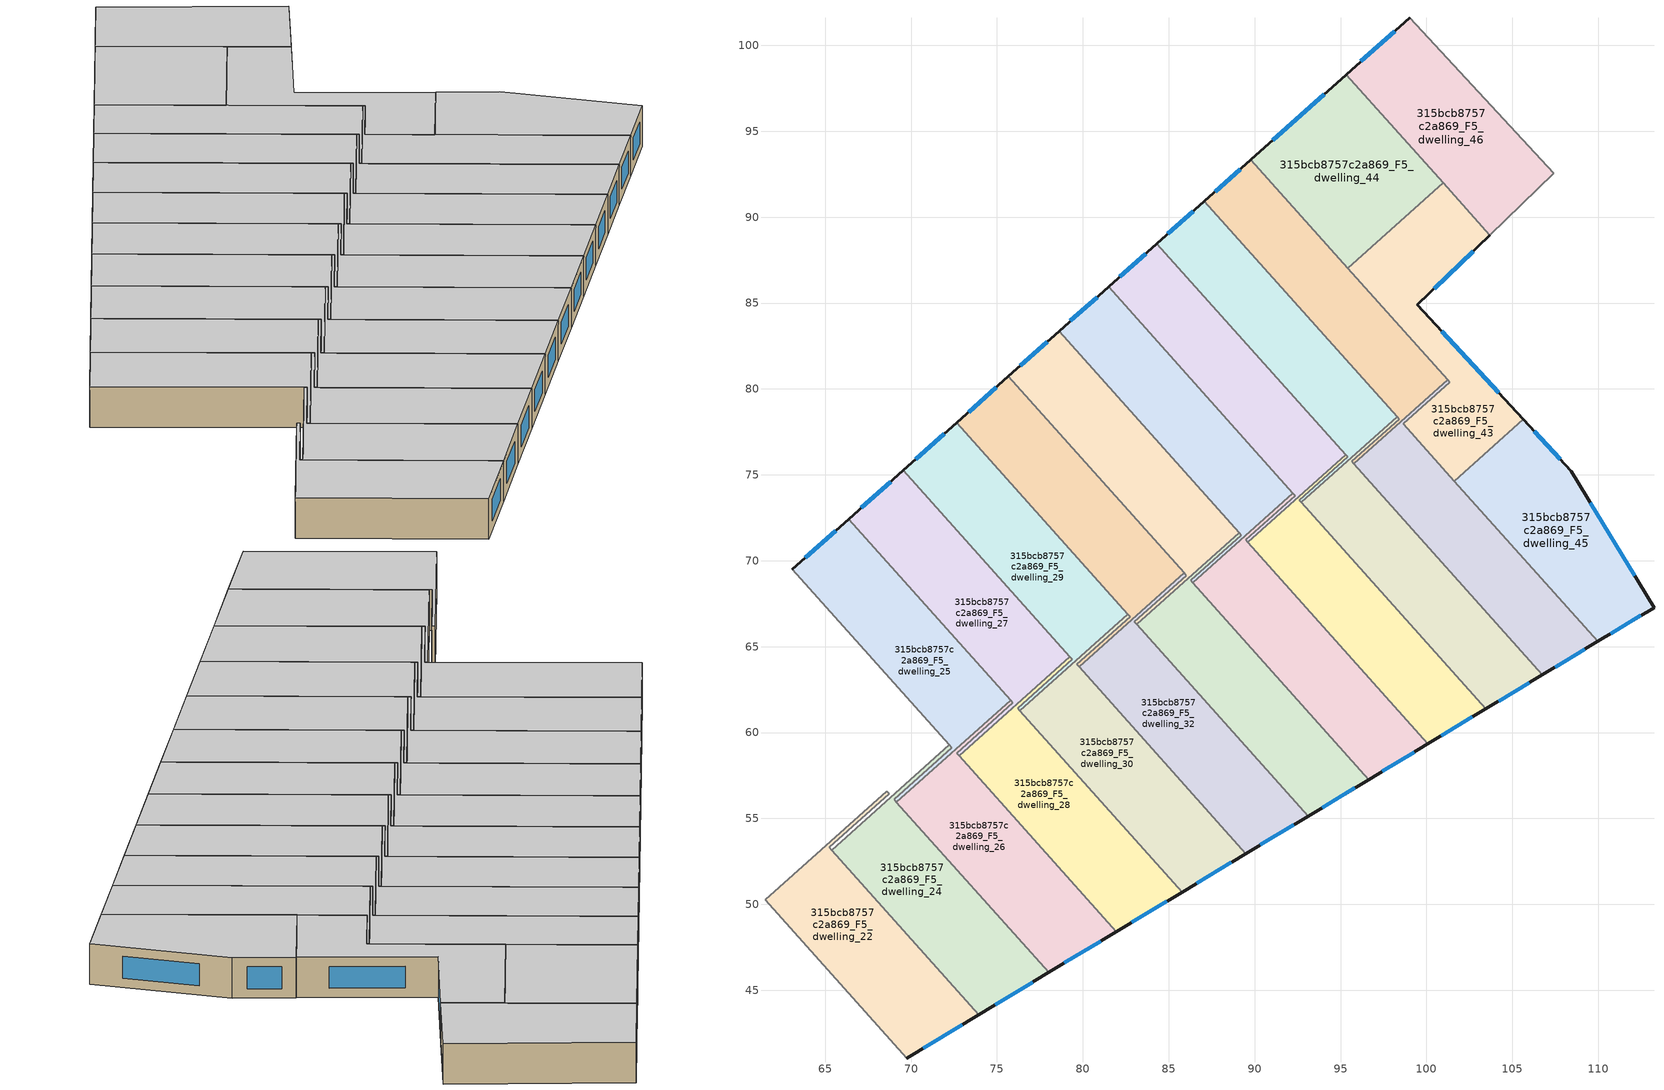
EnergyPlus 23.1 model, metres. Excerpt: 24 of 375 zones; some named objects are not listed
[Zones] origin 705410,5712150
315bcb8757c2a869_F5_dwelling_22
 floor to 315bcb8757c2a869_F4_dwelling_22 (EU_floor_Construction): 68.73,56.43 65.25,53.32 73.95,43.59 69.75,41.06 61.5,50.28 68.57,56.6 z15
 wall outside (EU_wall_Construction): 69.75,41.06 73.95,43.59 z15:18
 wall to 315bcb8757c2a869_F5_dwelling_21 (EU_wall_Construction): 68.57,56.6 61.5,50.28 z15:18
 wall to 315bcb8757c2a869_F5_dwelling_23 (EU_wall_Construction): 65.39,53.16 65.25,53.32 68.73,56.43 68.58,56.6 z15:18
 wall to 315bcb8757c2a869_F5_dwelling_20 (EU_wall_Construction): 61.5,50.28 69.75,41.06 z15:18
 wall to 315bcb8757c2a869_F5_dwelling_24 (EU_wall_Construction): 73.95,43.59 65.39,53.16 z15:18
 window (EU_Window_Construction): 70.72,41.64 72.98,43 z15.69:17.31
 ceiling to 315bcb8757c2a869_F6_dwelling_22 (EU_floor_Construction): 73.95,43.59 65.25,53.32 68.73,56.43 68.57,56.6 61.5,50.28 69.75,41.06 z18
315bcb8757c2a869_F5_dwelling_24
 floor to 315bcb8757c2a869_F4_dwelling_24 (EU_floor_Construction): 72.39,59.12 69.02,56.11 78.02,46.04 73.95,43.59 65.39,53.16 72.24,59.28 z15
 wall outside (EU_wall_Construction): 73.95,43.59 78.02,46.04 z15:18
 wall to 315bcb8757c2a869_F5_dwelling_23 (EU_wall_Construction): 72.24,59.28 65.39,53.16 z15:18
 wall to 315bcb8757c2a869_F5_dwelling_25 (EU_wall_Construction): 69.15,55.95 69.02,56.11 72.39,59.12 72.24,59.28 z15:18
 wall to 315bcb8757c2a869_F5_dwelling_26 (EU_wall_Construction): 78.02,46.04 69.16,55.95 z15:18
 window (EU_Window_Construction): 74.89,44.16 77.07,45.47 z15.69:17.31
 ceiling to 315bcb8757c2a869_F6_dwelling_24 (EU_floor_Construction): 78.02,46.04 69.02,56.11 72.39,59.12 72.24,59.28 65.39,53.16 73.95,43.59 z18
315bcb8757c2a869_F5_dwelling_25
 floor to 315bcb8757c2a869_F4_dwelling_25 (EU_floor_Construction): 66.37,72.42 75.79,61.88 69.16,55.95 69.02,56.11 72.39,59.12 63.1,69.5 z15
 wall outside (EU_wall_Construction): 66.37,72.42 63.1,69.5 z15:18
 wall to 315bcb8757c2a869_F5_dwelling_26 (EU_wall_Construction): 69.16,55.95 75.79,61.88 z15:18
 wall to 315bcb8757c2a869_F5_dwelling_23 (EU_wall_Construction): 63.1,69.5 72.24,59.28 z15:18
 wall to 315bcb8757c2a869_F5_dwelling_27 (EU_wall_Construction): 75.79,61.88 66.37,72.42 z15:18
 window (EU_Window_Construction): 65.62,71.75 63.86,70.18 z15.69:17.31
 ceiling to 315bcb8757c2a869_F6_dwelling_25 (EU_floor_Construction): 72.39,59.12 69.02,56.11 69.16,55.95 75.79,61.88 66.37,72.42 63.1,69.5 z18
315bcb8757c2a869_F5_dwelling_26
 floor to 315bcb8757c2a869_F4_dwelling_26 (EU_floor_Construction): 75.94,61.73 72.67,58.8 81.95,48.42 78.02,46.04 69.16,55.95 75.79,61.88 z15
 wall outside (EU_wall_Construction): 78.02,46.04 81.95,48.42 z15:18
 wall to 315bcb8757c2a869_F5_dwelling_27 (EU_wall_Construction): 72.8,58.65 72.67,58.8 75.94,61.73 75.79,61.88 z15:18
 wall to 315bcb8757c2a869_F5_dwelling_28 (EU_wall_Construction): 81.95,48.42 72.8,58.65 z15:18
 window (EU_Window_Construction): 78.93,46.59 81.04,47.87 z15.69:17.31
 ceiling to 315bcb8757c2a869_F6_dwelling_26 (EU_floor_Construction): 81.95,48.42 72.67,58.8 75.94,61.73 75.79,61.88 69.16,55.95 78.02,46.04 z18
315bcb8757c2a869_F5_dwelling_27
 floor to 315bcb8757c2a869_F4_dwelling_27 (EU_floor_Construction): 69.55,75.26 79.25,64.42 72.8,58.65 72.67,58.8 75.94,61.73 66.37,72.42 z15
 wall outside (EU_wall_Construction): 69.55,75.26 66.37,72.42 z15:18
 wall to 315bcb8757c2a869_F5_dwelling_28 (EU_wall_Construction): 72.8,58.65 79.25,64.42 z15:18
 wall to 315bcb8757c2a869_F5_dwelling_29 (EU_wall_Construction): 79.25,64.42 69.55,75.26 z15:18
 window (EU_Window_Construction): 68.82,74.61 67.11,73.08 z15.69:17.31
 ceiling to 315bcb8757c2a869_F6_dwelling_27 (EU_floor_Construction): 75.94,61.73 72.67,58.8 72.8,58.65 79.25,64.42 69.55,75.26 66.37,72.42 z18
315bcb8757c2a869_F5_dwelling_28
 floor to 315bcb8757c2a869_F4_dwelling_28 (EU_floor_Construction): 79.39,64.26 76.21,61.42 85.78,50.72 81.95,48.42 72.8,58.65 79.25,64.42 z15
 wall outside (EU_wall_Construction): 81.95,48.42 85.78,50.72 z15:18
 wall to 315bcb8757c2a869_F5_dwelling_29 (EU_wall_Construction): 76.34,61.27 76.21,61.42 79.39,64.26 79.25,64.42 z15:18
 wall to 315bcb8757c2a869_F5_dwelling_30 (EU_wall_Construction): 85.78,50.72 76.34,61.27 z15:18
 window (EU_Window_Construction): 82.84,48.95 84.89,50.19 z15.69:17.31
 ceiling to 315bcb8757c2a869_F6_dwelling_28 (EU_floor_Construction): 85.78,50.72 76.21,61.42 79.39,64.26 79.25,64.42 72.8,58.65 81.95,48.42 z18
315bcb8757c2a869_F5_dwelling_29
 floor to 315bcb8757c2a869_F4_dwelling_29 (EU_floor_Construction): 72.65,78.03 82.61,66.88 76.34,61.27 76.21,61.42 79.39,64.26 69.55,75.26 z15
 wall outside (EU_wall_Construction): 72.65,78.03 69.55,75.26 z15:18
 wall to 315bcb8757c2a869_F5_dwelling_30 (EU_wall_Construction): 76.34,61.27 82.61,66.88 z15:18
 wall to 315bcb8757c2a869_F5_dwelling_31 (EU_wall_Construction): 82.61,66.88 72.65,78.03 z15:18
 window (EU_Window_Construction): 71.93,77.39 70.27,75.9 z15.69:17.31
 ceiling to 315bcb8757c2a869_F6_dwelling_29 (EU_floor_Construction): 79.39,64.26 76.21,61.42 76.34,61.27 82.61,66.88 72.65,78.03 69.55,75.26 z18
315bcb8757c2a869_F5_dwelling_30
 floor to 315bcb8757c2a869_F4_dwelling_30 (EU_floor_Construction): 82.75,66.73 79.65,63.96 89.49,52.96 85.78,50.72 76.34,61.27 82.61,66.88 z15
 wall outside (EU_wall_Construction): 85.78,50.72 89.49,52.96 z15:18
 wall to 315bcb8757c2a869_F5_dwelling_31 (EU_wall_Construction): 79.78,63.82 79.65,63.96 82.75,66.73 82.61,66.88 z15:18
 wall to 315bcb8757c2a869_F5_dwelling_32 (EU_wall_Construction): 89.49,52.96 79.78,63.82 z15:18
 window (EU_Window_Construction): 86.64,51.24 88.63,52.44 z15.69:17.31
 ceiling to 315bcb8757c2a869_F6_dwelling_30 (EU_floor_Construction): 89.49,52.96 79.65,63.96 82.75,66.73 82.61,66.88 76.34,61.27 85.78,50.72 z18
315bcb8757c2a869_F5_dwelling_31
 floor to 315bcb8757c2a869_F4_dwelling_31 (EU_floor_Construction): 75.67,80.73 85.89,69.29 79.78,63.82 79.65,63.96 82.75,66.73 72.65,78.03 z15
 wall outside (EU_wall_Construction): 75.67,80.73 72.65,78.03 z15:18
 wall to 315bcb8757c2a869_F5_dwelling_32 (EU_wall_Construction): 79.78,63.82 85.89,69.29 z15:18
 wall to 315bcb8757c2a869_F5_dwelling_33 (EU_wall_Construction): 85.89,69.29 75.67,80.73 z15:18
 window (EU_Window_Construction): 74.97,80.1 73.35,78.65 z15.69:17.31
 ceiling to 315bcb8757c2a869_F6_dwelling_31 (EU_floor_Construction): 82.75,66.73 79.65,63.96 79.78,63.82 85.89,69.29 75.67,80.73 72.65,78.03 z18
315bcb8757c2a869_F5_dwelling_32
 floor to 315bcb8757c2a869_F4_dwelling_32 (EU_floor_Construction): 86.03,69.14 83.01,66.44 93.11,55.14 89.49,52.96 79.78,63.82 85.89,69.29 z15
 wall outside (EU_wall_Construction): 89.49,52.96 93.11,55.14 z15:18
 wall to 315bcb8757c2a869_F5_dwelling_33 (EU_wall_Construction): 83.13,66.3 83.01,66.44 86.03,69.14 85.89,69.29 z15:18
 wall to 315bcb8757c2a869_F5_dwelling_34 (EU_wall_Construction): 93.11,55.14 83.13,66.3 z15:18
 window (EU_Window_Construction): 90.33,53.47 92.27,54.64 z15.69:17.31
 ceiling to 315bcb8757c2a869_F6_dwelling_32 (EU_floor_Construction): 93.11,55.14 83.01,66.44 86.03,69.14 85.89,69.29 79.78,63.82 89.49,52.96 z18
315bcb8757c2a869_F5_dwelling_33
 floor to 315bcb8757c2a869_F4_dwelling_33 (EU_floor_Construction): 78.61,83.36 89.1,71.64 83.13,66.3 83.01,66.44 86.03,69.14 75.67,80.73 z15
 wall outside (EU_wall_Construction): 78.61,83.36 75.67,80.73 z15:18
 wall to 315bcb8757c2a869_F5_dwelling_34 (EU_wall_Construction): 83.13,66.3 89.1,71.64 z15:18
 wall to 315bcb8757c2a869_F5_dwelling_35 (EU_wall_Construction): 89.1,71.64 78.61,83.36 z15:18
 window (EU_Window_Construction): 77.93,82.75 76.35,81.34 z15.69:17.31
 ceiling to 315bcb8757c2a869_F6_dwelling_33 (EU_floor_Construction): 86.03,69.14 83.01,66.44 83.13,66.3 89.1,71.64 78.61,83.36 75.67,80.73 z18
315bcb8757c2a869_F5_dwelling_34
 floor to 315bcb8757c2a869_F4_dwelling_34 (EU_floor_Construction): 89.22,71.49 86.28,68.86 86.4,68.72 96.64,57.27 93.11,55.14 83.13,66.3 89.1,71.64 z15
 wall outside (EU_wall_Construction): 93.11,55.14 96.64,57.27 z15:18
 wall to 315bcb8757c2a869_F5_dwelling_35 (EU_wall_Construction): 86.4,68.72 86.28,68.86 89.22,71.49 89.1,71.64 z15:18
 wall to 315bcb8757c2a869_F5_dwelling_36 (EU_wall_Construction): 96.64,57.27 86.4,68.72 z15:18
 window (EU_Window_Construction): 93.93,55.63 95.82,56.78 z15.69:17.31
 ceiling to 315bcb8757c2a869_F6_dwelling_34 (EU_floor_Construction): 96.64,57.27 86.4,68.72 86.28,68.86 89.22,71.49 89.1,71.64 83.13,66.3 93.11,55.14 z18
315bcb8757c2a869_F5_dwelling_35
 floor to 315bcb8757c2a869_F4_dwelling_35 (EU_floor_Construction): 81.49,85.93 92.23,73.93 86.4,68.72 86.28,68.86 89.22,71.49 78.61,83.36 z15
 wall outside (EU_wall_Construction): 81.49,85.93 78.61,83.36 z15:18
 wall to 315bcb8757c2a869_F5_dwelling_36 (EU_wall_Construction): 86.4,68.72 92.23,73.93 z15:18
 wall to 315bcb8757c2a869_F5_dwelling_37 (EU_wall_Construction): 92.23,73.93 81.49,85.93 z15:18
 window (EU_Window_Construction): 80.83,85.34 79.28,83.96 z15.69:17.31
 ceiling to 315bcb8757c2a869_F6_dwelling_35 (EU_floor_Construction): 89.22,71.49 86.28,68.86 86.4,68.72 92.23,73.93 81.49,85.93 78.61,83.36 z18
315bcb8757c2a869_F5_dwelling_36
 floor to 315bcb8757c2a869_F4_dwelling_36 (EU_floor_Construction): 92.35,73.79 89.47,71.22 100.08,59.35 96.64,57.27 86.4,68.72 92.23,73.93 z15
 wall outside (EU_wall_Construction): 96.64,57.27 100.08,59.35 z15:18
 wall to 315bcb8757c2a869_F5_dwelling_37 (EU_wall_Construction): 89.59,71.08 89.47,71.22 92.35,73.79 92.23,73.93 z15:18
 wall to 315bcb8757c2a869_F5_dwelling_38 (EU_wall_Construction): 100.08,59.35 89.59,71.08 z15:18
 window (EU_Window_Construction): 97.44,57.75 99.29,58.87 z15.69:17.31
 ceiling to 315bcb8757c2a869_F6_dwelling_36 (EU_floor_Construction): 100.08,59.35 89.47,71.22 92.35,73.79 92.23,73.93 86.4,68.72 96.64,57.27 z18
315bcb8757c2a869_F5_dwelling_37
 floor to 315bcb8757c2a869_F4_dwelling_37 (EU_floor_Construction): 84.31,88.45 95.29,76.18 89.59,71.08 89.47,71.22 92.35,73.79 81.49,85.93 z15
 wall outside (EU_wall_Construction): 84.31,88.45 81.49,85.93 z15:18
 wall to 315bcb8757c2a869_F5_dwelling_38 (EU_wall_Construction): 89.59,71.08 95.29,76.18 z15:18
 wall to 315bcb8757c2a869_F5_dwelling_39 (EU_wall_Construction): 95.29,76.18 84.31,88.45 z15:18
 window (EU_Window_Construction): 83.66,87.87 82.15,86.52 z15.69:17.31
 ceiling to 315bcb8757c2a869_F6_dwelling_37 (EU_floor_Construction): 92.35,73.79 89.47,71.22 89.59,71.08 95.29,76.18 84.31,88.45 81.49,85.93 z18
315bcb8757c2a869_F5_dwelling_38
 floor to 315bcb8757c2a869_F4_dwelling_38 (EU_floor_Construction): 95.41,76.04 92.59,73.52 103.45,61.38 100.08,59.35 89.59,71.08 95.29,76.18 z15
 wall outside (EU_wall_Construction): 100.08,59.35 103.45,61.38 z15:18
 wall to 315bcb8757c2a869_F5_dwelling_39 (EU_wall_Construction): 92.71,73.39 92.59,73.52 95.41,76.04 95.29,76.18 z15:18
 wall to 315bcb8757c2a869_F5_dwelling_40 (EU_wall_Construction): 103.45,61.38 92.71,73.39 z15:18
 window (EU_Window_Construction): 100.86,59.82 102.67,60.91 z15.69:17.31
 ceiling to 315bcb8757c2a869_F6_dwelling_38 (EU_floor_Construction): 103.45,61.38 92.59,73.52 95.41,76.04 95.29,76.18 89.59,71.08 100.08,59.35 z18
315bcb8757c2a869_F5_dwelling_39
 floor to 315bcb8757c2a869_F4_dwelling_39 (EU_floor_Construction): 87.07,90.92 98.29,78.38 92.71,73.39 92.59,73.52 95.41,76.04 84.31,88.45 z15
 wall outside (EU_wall_Construction): 87.07,90.92 84.31,88.45 z15:18
 wall to 315bcb8757c2a869_F5_dwelling_40 (EU_wall_Construction): 92.71,73.39 98.29,78.38 z15:18
 wall to 315bcb8757c2a869_F5_dwelling_41 (EU_wall_Construction): 98.29,78.38 87.07,90.92 z15:18
 window (EU_Window_Construction): 86.43,90.35 84.95,89.02 z15.69:17.31
 ceiling to 315bcb8757c2a869_F6_dwelling_39 (EU_floor_Construction): 95.41,76.04 92.59,73.52 92.71,73.39 98.29,78.38 87.07,90.92 84.31,88.45 z18
315bcb8757c2a869_F5_dwelling_40
 floor to 315bcb8757c2a869_F4_dwelling_40 (EU_floor_Construction): 98.41,78.24 95.65,75.78 106.75,63.36 103.45,61.38 92.71,73.39 98.29,78.38 z15
 wall outside (EU_wall_Construction): 103.45,61.38 106.75,63.36 z15:18
 wall to 315bcb8757c2a869_F5_dwelling_41 (EU_wall_Construction): 98.4,78.24 98.29,78.38 / 95.76,75.65 95.65,75.78 98.41,78.24 z15:18
 wall to 315bcb8757c2a869_F5_dwelling_42 (EU_wall_Construction): 106.75,63.36 95.76,75.65 z15:18
 window (EU_Window_Construction): 104.21,61.84 105.98,62.9 z15.69:17.31
 ceiling to 315bcb8757c2a869_F6_dwelling_40 (EU_floor_Construction): 106.75,63.36 95.65,75.78 98.41,78.24 98.29,78.38 92.71,73.39 103.45,61.38 z18
315bcb8757c2a869_F5_dwelling_41
 floor to 315bcb8757c2a869_F4_dwelling_41 (EU_floor_Construction): 89.78,93.34 101.22,80.53 95.76,75.65 95.65,75.78 98.41,78.24 87.07,90.92 z15
 wall outside (EU_wall_Construction): 89.78,93.34 87.07,90.92 z15:18
 wall to 315bcb8757c2a869_F5_dwelling_42 (EU_wall_Construction): 95.76,75.65 101.22,80.53 z15:18
 wall to 315bcb8757c2a869_F5_dwelling_43 (EU_wall_Construction): 101.22,80.53 95.41,87.04 z15:18
 wall to 315bcb8757c2a869_F5_dwelling_44 (EU_wall_Construction): 95.41,87.04 89.78,93.34 z15:18
 window (EU_Window_Construction): 89.15,92.78 87.7,91.48 z15.69:17.31
 ceiling to 315bcb8757c2a869_F6_dwelling_41 (EU_floor_Construction): 98.41,78.24 95.65,75.78 95.76,75.65 101.22,80.53 89.78,93.34 87.07,90.92 z18
315bcb8757c2a869_F5_dwelling_42
 floor to 315bcb8757c2a869_F4_dwelling_42 (EU_floor_Construction): 101.34,80.4 98.64,77.99 109.97,65.31 106.75,63.36 95.76,75.65 101.22,80.53 z15
 wall outside (EU_wall_Construction): 106.75,63.36 109.97,65.31 z15:18
 wall to 315bcb8757c2a869_F5_dwelling_43 (EU_wall_Construction): 101.63,74.64 98.64,77.99 101.34,80.4 101.22,80.53 z15:18
 wall to 315bcb8757c2a869_F5_dwelling_45 (EU_wall_Construction): 109.97,65.31 101.63,74.64 z15:18
 window (EU_Window_Construction): 107.49,63.81 109.22,64.86 z15.69:17.31
 ceiling to 315bcb8757c2a869_F6_dwelling_42 (EU_floor_Construction): 109.97,65.31 98.64,77.99 101.34,80.4 101.22,80.53 95.76,75.65 106.75,63.36 z18
315bcb8757c2a869_F5_dwelling_43
 floor to 315bcb8757c2a869_F4_dwelling_43 (EU_floor_Construction): 103.69,88.95 99.47,84.88 105.64,78.23 101.63,74.64 98.64,77.99 101.34,80.4 95.41,87.04 100.96,92 z15
 wall outside (EU_wall_Construction): 105.64,78.23 99.47,84.88 103.69,88.95 z15:18
 wall to 315bcb8757c2a869_F5_dwelling_44 (EU_wall_Construction): 100.96,92 95.41,87.04 z15:18
 wall to 315bcb8757c2a869_F5_dwelling_45 (EU_wall_Construction): 101.63,74.64 105.64,78.23 z15:18
 wall to 315bcb8757c2a869_F5_dwelling_46 (EU_wall_Construction): 103.69,88.95 100.96,92 z15:18
 window (EU_Window_Construction): 100.45,85.83 102.71,88.01 / 104.21,79.77 100.9,83.34 z15.69:17.31
 ceiling to 315bcb8757c2a869_F6_dwelling_43 (EU_floor_Construction): 105.64,78.23 99.47,84.88 103.69,88.95 100.96,92 95.41,87.04 101.34,80.4 98.64,77.99 101.63,74.64 z18
315bcb8757c2a869_F5_dwelling_44
 floor to 315bcb8757c2a869_F4_dwelling_44 (EU_floor_Construction): 95.33,98.3 100.96,92 95.41,87.04 89.78,93.34 z15
 wall outside (EU_wall_Construction): 95.33,98.3 89.78,93.34 z15:18
 wall to 315bcb8757c2a869_F5_dwelling_46 (EU_wall_Construction): 100.96,92 95.33,98.3 z15:18
 window (EU_Window_Construction): 94.05,97.15 91.06,94.48 z15.69:17.31
 ceiling to 315bcb8757c2a869_F6_dwelling_44 (EU_floor_Construction): 100.96,92 95.33,98.3 89.78,93.34 95.41,87.04 z18
315bcb8757c2a869_F5_dwelling_45
 floor to 315bcb8757c2a869_F4_dwelling_45 (EU_floor_Construction): 108.43,75.21 113.24,67.28 109.97,65.31 101.63,74.64 105.64,78.23 z15
 wall outside (EU_wall_Construction): 109.97,65.31 113.24,67.28 108.43,75.21 105.64,78.23 z15:18
 window (EU_Window_Construction): 107.79,75.91 106.29,77.53 / 112.13,69.12 109.55,73.38 / 110.73,65.76 112.48,66.82 z15.69:17.31
 ceiling to 315bcb8757c2a869_F6_dwelling_45 (EU_floor_Construction): 113.24,67.28 108.43,75.21 105.64,78.23 101.63,74.64 109.97,65.31 z18
315bcb8757c2a869_F5_dwelling_46
 floor to 315bcb8757c2a869_F4_dwelling_46 (EU_floor_Construction): 99.02,101.59 107.41,92.54 103.69,88.95 95.33,98.3 z15
 wall outside (EU_wall_Construction): 99.02,101.59 95.33,98.3 z15:18
 wall adiabatic (EU_wall_Construction): 103.69,88.95 107.41,92.54 99.02,101.59 z15:18
 window (EU_Window_Construction): 98.17,100.83 96.18,99.06 z15.69:17.31
 ceiling to 315bcb8757c2a869_F6_dwelling_46 (EU_floor_Construction): 107.41,92.54 99.02,101.59 95.33,98.3 103.69,88.95 z18
[Building]
EU S2 Campaign: North Axis=0; Terrain=City; Solar Distribution=FullExterior
[Site:Location]
London: Latitude=51.5; Longitude=-0.5; Time Zone=0; Elevation=25
[SizingPeriod:WeatherFileDays]
AnnualSizingPeriod: Begin Month=1; Begin Day of Month=1; End Month=12; End Day of Month=31; Day of Week for Start Day=Monday; Use Weather File Daylight Saving Period=No; Use Weather File Rain and Snow Indicators=No
[MATERIAL]
EU_InternalMass_Material: Roughness=MediumRough; Thickness=0.1; Conductivity=1; Density=1800; Specific Heat=900; Thermal Absorptance=0.9; Solar Absorptance=0.7; Visible Absorptance=0.7
[MATERIAL:NOMASS] Roughness=MediumRough; Thermal Absorptance=0.9; Solar Absorptance=0.7; Visible Absorptance=0.7
Name | Thermal Resistance
EU_wall_NoMass | 0.635353
EU_floor_NoMass | 1.96382
[WINDOWMATERIAL:SIMPLEGLAZINGSYSTEM]
EU_Window_SimpleGlazing: UFactor=2.96269; Solar Heat Gain Coefficient=0.76; Visible Transmittance=0.76
[CONSTRUCTION]
EU_wall_Construction: EU_wall_NoMass
EU_floor_Construction: EU_floor_NoMass
EU_Window_Construction: EU_Window_SimpleGlazing
EU_InternalMass_Construction: EU_InternalMass_Material
[ZONE] Type=1; Multiplier=1; Ceiling Height=autocalculate; Floor Area=autocalculate; Part of Total Floor Area=Yes
Name | Volume
315bcb8757c2a869_F5_dwelling_22; 315bcb8757c2a869_F5_dwelling_42 | 188.76
315bcb8757c2a869_F5_dwelling_24; 315bcb8757c2a869_F5_dwelling_28; 315bcb8757c2a869_F5_dwelling_31; 315bcb8757c2a869_F5_dwelling_40 | 188.769
315bcb8757c2a869_F5_dwelling_25; 315bcb8757c2a869_F5_dwelling_36 | 188.786
315bcb8757c2a869_F5_dwelling_26 | 188.774
315bcb8757c2a869_F5_dwelling_27 | 188.78
315bcb8757c2a869_F5_dwelling_29 | 188.737
315bcb8757c2a869_F5_dwelling_30 | 188.81
315bcb8757c2a869_F5_dwelling_32 | 188.796
315bcb8757c2a869_F5_dwelling_33 | 188.805
315bcb8757c2a869_F5_dwelling_34 | 188.767
315bcb8757c2a869_F5_dwelling_35 | 188.752
315bcb8757c2a869_F5_dwelling_37 | 188.779
315bcb8757c2a869_F5_dwelling_38 | 188.756
315bcb8757c2a869_F5_dwelling_39 | 188.775
315bcb8757c2a869_F5_dwelling_41 | 188.809
315bcb8757c2a869_F5_dwelling_43 | 188.777
315bcb8757c2a869_F5_dwelling_44 | 188.77
315bcb8757c2a869_F5_dwelling_45 | 188.792
315bcb8757c2a869_F5_dwelling_46 | 188.787
[INTERNALMASS] Construction=EU_InternalMass_Construction
Name | Zone or ZoneList | Surface Area
315bcb8757c2a869_F5_dwelling_22_EU_InternalMass | 315bcb8757c2a869_F5_dwelling_22 | 62.9205
315bcb8757c2a869_F5_dwelling_24_EU_InternalMass | 315bcb8757c2a869_F5_dwelling_24 | 62.9239
315bcb8757c2a869_F5_dwelling_25_EU_InternalMass | 315bcb8757c2a869_F5_dwelling_25 | 62.9283
315bcb8757c2a869_F5_dwelling_26_EU_InternalMass | 315bcb8757c2a869_F5_dwelling_26 | 62.9248
315bcb8757c2a869_F5_dwelling_27_EU_InternalMass | 315bcb8757c2a869_F5_dwelling_27 | 62.9261
315bcb8757c2a869_F5_dwelling_28_EU_InternalMass | 315bcb8757c2a869_F5_dwelling_28 | 62.9238
315bcb8757c2a869_F5_dwelling_29_EU_InternalMass | 315bcb8757c2a869_F5_dwelling_29 | 62.9125
315bcb8757c2a869_F5_dwelling_30_EU_InternalMass | 315bcb8757c2a869_F5_dwelling_30 | 62.9361
315bcb8757c2a869_F5_dwelling_31_EU_InternalMass | 315bcb8757c2a869_F5_dwelling_31 | 62.9235
315bcb8757c2a869_F5_dwelling_32_EU_InternalMass | 315bcb8757c2a869_F5_dwelling_32 | 62.9315
315bcb8757c2a869_F5_dwelling_33_EU_InternalMass | 315bcb8757c2a869_F5_dwelling_33 | 62.9351
315bcb8757c2a869_F5_dwelling_34_EU_InternalMass | 315bcb8757c2a869_F5_dwelling_34 | 62.9226
315bcb8757c2a869_F5_dwelling_35_EU_InternalMass | 315bcb8757c2a869_F5_dwelling_35 | 62.9183
315bcb8757c2a869_F5_dwelling_36_EU_InternalMass | 315bcb8757c2a869_F5_dwelling_36 | 62.9285
315bcb8757c2a869_F5_dwelling_37_EU_InternalMass | 315bcb8757c2a869_F5_dwelling_37 | 62.9276
315bcb8757c2a869_F5_dwelling_38_EU_InternalMass | 315bcb8757c2a869_F5_dwelling_38 | 62.9201
315bcb8757c2a869_F5_dwelling_39_EU_InternalMass | 315bcb8757c2a869_F5_dwelling_39 | 62.9239
315bcb8757c2a869_F5_dwelling_40_EU_InternalMass | 315bcb8757c2a869_F5_dwelling_40 | 62.9227
315bcb8757c2a869_F5_dwelling_41_EU_InternalMass | 315bcb8757c2a869_F5_dwelling_41 | 62.9348
315bcb8757c2a869_F5_dwelling_42_EU_InternalMass | 315bcb8757c2a869_F5_dwelling_42 | 62.9203
315bcb8757c2a869_F5_dwelling_43_EU_InternalMass | 315bcb8757c2a869_F5_dwelling_43 | 62.9263
315bcb8757c2a869_F5_dwelling_44_EU_InternalMass | 315bcb8757c2a869_F5_dwelling_44 | 62.921
315bcb8757c2a869_F5_dwelling_45_EU_InternalMass | 315bcb8757c2a869_F5_dwelling_45 | 62.9304
315bcb8757c2a869_F5_dwelling_46_EU_InternalMass | 315bcb8757c2a869_F5_dwelling_46 | 62.9291
[OTHEREQUIPMENT] Fuel Type=Electricity; Design Level Calculation Method=Watts/Area; Power per Zone Floor Area=1; Fraction Latent=0; Fraction Radiant=0; Fraction Lost=0; Carbon Dioxide Generation Rate=0; EndUse Subcategory=EU_Step8_InternalGains
Name | Zone or ZoneList or Space or SpaceList | Schedule
EU_Step8_InternalGain_315bcb8757c2a869_F5_dwelling_22_f000 | 315bcb8757c2a869_F5_dwelling_22 | EU_Step8_GainSchedule_315bcb8757c2a869_F5_dwelling_22_f000
EU_Step8_InternalGain_315bcb8757c2a869_F5_dwelling_24_f000 | 315bcb8757c2a869_F5_dwelling_24 | EU_Step8_GainSchedule_315bcb8757c2a869_F5_dwelling_24_f000
EU_Step8_InternalGain_315bcb8757c2a869_F5_dwelling_25_f000 | 315bcb8757c2a869_F5_dwelling_25 | EU_Step8_GainSchedule_315bcb8757c2a869_F5_dwelling_25_f000
EU_Step8_InternalGain_315bcb8757c2a869_F5_dwelling_26_f000 | 315bcb8757c2a869_F5_dwelling_26 | EU_Step8_GainSchedule_315bcb8757c2a869_F5_dwelling_26_f000
EU_Step8_InternalGain_315bcb8757c2a869_F5_dwelling_27_f000 | 315bcb8757c2a869_F5_dwelling_27 | EU_Step8_GainSchedule_315bcb8757c2a869_F5_dwelling_27_f000
EU_Step8_InternalGain_315bcb8757c2a869_F5_dwelling_28_f000 | 315bcb8757c2a869_F5_dwelling_28 | EU_Step8_GainSchedule_315bcb8757c2a869_F5_dwelling_28_f000
EU_Step8_InternalGain_315bcb8757c2a869_F5_dwelling_29_f000 | 315bcb8757c2a869_F5_dwelling_29 | EU_Step8_GainSchedule_315bcb8757c2a869_F5_dwelling_29_f000
EU_Step8_InternalGain_315bcb8757c2a869_F5_dwelling_30_f000 | 315bcb8757c2a869_F5_dwelling_30 | EU_Step8_GainSchedule_315bcb8757c2a869_F5_dwelling_30_f000
EU_Step8_InternalGain_315bcb8757c2a869_F5_dwelling_31_f000 | 315bcb8757c2a869_F5_dwelling_31 | EU_Step8_GainSchedule_315bcb8757c2a869_F5_dwelling_31_f000
EU_Step8_InternalGain_315bcb8757c2a869_F5_dwelling_32_f000 | 315bcb8757c2a869_F5_dwelling_32 | EU_Step8_GainSchedule_315bcb8757c2a869_F5_dwelling_32_f000
EU_Step8_InternalGain_315bcb8757c2a869_F5_dwelling_33_f000 | 315bcb8757c2a869_F5_dwelling_33 | EU_Step8_GainSchedule_315bcb8757c2a869_F5_dwelling_33_f000
EU_Step8_InternalGain_315bcb8757c2a869_F5_dwelling_34_f000 | 315bcb8757c2a869_F5_dwelling_34 | EU_Step8_GainSchedule_315bcb8757c2a869_F5_dwelling_34_f000
EU_Step8_InternalGain_315bcb8757c2a869_F5_dwelling_35_f000 | 315bcb8757c2a869_F5_dwelling_35 | EU_Step8_GainSchedule_315bcb8757c2a869_F5_dwelling_35_f000
EU_Step8_InternalGain_315bcb8757c2a869_F5_dwelling_36_f000 | 315bcb8757c2a869_F5_dwelling_36 | EU_Step8_GainSchedule_315bcb8757c2a869_F5_dwelling_36_f000
EU_Step8_InternalGain_315bcb8757c2a869_F5_dwelling_37_f000 | 315bcb8757c2a869_F5_dwelling_37 | EU_Step8_GainSchedule_315bcb8757c2a869_F5_dwelling_37_f000
EU_Step8_InternalGain_315bcb8757c2a869_F5_dwelling_38_f000 | 315bcb8757c2a869_F5_dwelling_38 | EU_Step8_GainSchedule_315bcb8757c2a869_F5_dwelling_38_f000
EU_Step8_InternalGain_315bcb8757c2a869_F5_dwelling_39_f000 | 315bcb8757c2a869_F5_dwelling_39 | EU_Step8_GainSchedule_315bcb8757c2a869_F5_dwelling_39_f000
EU_Step8_InternalGain_315bcb8757c2a869_F5_dwelling_40_f000 | 315bcb8757c2a869_F5_dwelling_40 | EU_Step8_GainSchedule_315bcb8757c2a869_F5_dwelling_40_f000
EU_Step8_InternalGain_315bcb8757c2a869_F5_dwelling_41_f000 | 315bcb8757c2a869_F5_dwelling_41 | EU_Step8_GainSchedule_315bcb8757c2a869_F5_dwelling_41_f000
EU_Step8_InternalGain_315bcb8757c2a869_F5_dwelling_42_f000 | 315bcb8757c2a869_F5_dwelling_42 | EU_Step8_GainSchedule_315bcb8757c2a869_F5_dwelling_42_f000
EU_Step8_InternalGain_315bcb8757c2a869_F5_dwelling_43_f000 | 315bcb8757c2a869_F5_dwelling_43 | EU_Step8_GainSchedule_315bcb8757c2a869_F5_dwelling_43_f000
EU_Step8_InternalGain_315bcb8757c2a869_F5_dwelling_44_f000 | 315bcb8757c2a869_F5_dwelling_44 | EU_Step8_GainSchedule_315bcb8757c2a869_F5_dwelling_44_f000
EU_Step8_InternalGain_315bcb8757c2a869_F5_dwelling_45_f000 | 315bcb8757c2a869_F5_dwelling_45 | EU_Step8_GainSchedule_315bcb8757c2a869_F5_dwelling_45_f000
EU_Step8_InternalGain_315bcb8757c2a869_F5_dwelling_46_f000 | 315bcb8757c2a869_F5_dwelling_46 | EU_Step8_GainSchedule_315bcb8757c2a869_F5_dwelling_46_f000
[ZONEVENTILATION:DESIGNFLOWRATE] Schedule=EU_AlwaysOn; Design Flow Rate Calculation Method=AirChanges/Hour; Air Changes per Hour=0.555504; Ventilation Type=Natural; Fan Pressure Rise=0; Fan Total Efficiency=1; Constant Term Coefficient=1; Temperature Term Coefficient=0; Velocity Term Coefficient=0; Velocity Squared Term Coefficient=0; Minimum Indoor Temperature=-100; Maximum Indoor Temperature=100; Delta Temperature=-100; Minimum Outdoor Temperature=-100; Maximum Outdoor Temperature=100; Maximum Wind Speed=40
Name | Zone or ZoneList or Space or SpaceList
EU_ConstantAir_315bcb8757c2a869_F5_dwelling_22 | 315bcb8757c2a869_F5_dwelling_22
EU_ConstantAir_315bcb8757c2a869_F5_dwelling_24 | 315bcb8757c2a869_F5_dwelling_24
EU_ConstantAir_315bcb8757c2a869_F5_dwelling_25 | 315bcb8757c2a869_F5_dwelling_25
EU_ConstantAir_315bcb8757c2a869_F5_dwelling_26 | 315bcb8757c2a869_F5_dwelling_26
EU_ConstantAir_315bcb8757c2a869_F5_dwelling_27 | 315bcb8757c2a869_F5_dwelling_27
EU_ConstantAir_315bcb8757c2a869_F5_dwelling_28 | 315bcb8757c2a869_F5_dwelling_28
EU_ConstantAir_315bcb8757c2a869_F5_dwelling_29 | 315bcb8757c2a869_F5_dwelling_29
EU_ConstantAir_315bcb8757c2a869_F5_dwelling_30 | 315bcb8757c2a869_F5_dwelling_30
EU_ConstantAir_315bcb8757c2a869_F5_dwelling_31 | 315bcb8757c2a869_F5_dwelling_31
EU_ConstantAir_315bcb8757c2a869_F5_dwelling_32 | 315bcb8757c2a869_F5_dwelling_32
EU_ConstantAir_315bcb8757c2a869_F5_dwelling_33 | 315bcb8757c2a869_F5_dwelling_33
EU_ConstantAir_315bcb8757c2a869_F5_dwelling_34 | 315bcb8757c2a869_F5_dwelling_34
EU_ConstantAir_315bcb8757c2a869_F5_dwelling_35 | 315bcb8757c2a869_F5_dwelling_35
EU_ConstantAir_315bcb8757c2a869_F5_dwelling_36 | 315bcb8757c2a869_F5_dwelling_36
EU_ConstantAir_315bcb8757c2a869_F5_dwelling_37 | 315bcb8757c2a869_F5_dwelling_37
EU_ConstantAir_315bcb8757c2a869_F5_dwelling_38 | 315bcb8757c2a869_F5_dwelling_38
EU_ConstantAir_315bcb8757c2a869_F5_dwelling_39 | 315bcb8757c2a869_F5_dwelling_39
EU_ConstantAir_315bcb8757c2a869_F5_dwelling_40 | 315bcb8757c2a869_F5_dwelling_40
EU_ConstantAir_315bcb8757c2a869_F5_dwelling_41 | 315bcb8757c2a869_F5_dwelling_41
EU_ConstantAir_315bcb8757c2a869_F5_dwelling_42 | 315bcb8757c2a869_F5_dwelling_42
EU_ConstantAir_315bcb8757c2a869_F5_dwelling_43 | 315bcb8757c2a869_F5_dwelling_43
EU_ConstantAir_315bcb8757c2a869_F5_dwelling_44 | 315bcb8757c2a869_F5_dwelling_44
EU_ConstantAir_315bcb8757c2a869_F5_dwelling_45 | 315bcb8757c2a869_F5_dwelling_45
EU_ConstantAir_315bcb8757c2a869_F5_dwelling_46 | 315bcb8757c2a869_F5_dwelling_46
[HVACTEMPLATE:ZONE:IDEALLOADSAIRSYSTEM] System Availability Schedule=EU_AlwaysOn; Maximum Heating Supply Air Temperature=50; Minimum Cooling Supply Air Temperature=13; Maximum Heating Supply Air Humidity Ratio=0.0156; Minimum Cooling Supply Air Humidity Ratio=0.0077; Heating Limit=NoLimit; Cooling Limit=NoLimit; Heating Availability Schedule=EU_AlwaysOn; Cooling Availability Schedule=EU_CoolingOff; Dehumidification Control Type=ConstantSensibleHeatRatio; Cooling Sensible Heat Ratio=0.7; Dehumidification Setpoint=60; Humidification Control Type=None; Humidification Setpoint=30; Outdoor Air Method=None; Outdoor Air Flow Rate per Person=0.00944; Outdoor Air Flow Rate per Zone Floor Area=0; Outdoor Air Flow Rate per Zone=0; Demand Controlled Ventilation Type=None; Outdoor Air Economizer Type=NoEconomizer; Heat Recovery Type=None; Sensible Heat Recovery Effectiveness=0.7; Latent Heat Recovery Effectiveness=0.65
Name | Template Thermostat
315bcb8757c2a869_F5_dwelling_22 | EU_HeatOnly_315bcb8757c2a869_F5_dwelling_22
315bcb8757c2a869_F5_dwelling_24 | EU_HeatOnly_315bcb8757c2a869_F5_dwelling_24
315bcb8757c2a869_F5_dwelling_25 | EU_HeatOnly_315bcb8757c2a869_F5_dwelling_25
315bcb8757c2a869_F5_dwelling_26 | EU_HeatOnly_315bcb8757c2a869_F5_dwelling_26
315bcb8757c2a869_F5_dwelling_27 | EU_HeatOnly_315bcb8757c2a869_F5_dwelling_27
315bcb8757c2a869_F5_dwelling_28 | EU_HeatOnly_315bcb8757c2a869_F5_dwelling_28
315bcb8757c2a869_F5_dwelling_29 | EU_HeatOnly_315bcb8757c2a869_F5_dwelling_29
315bcb8757c2a869_F5_dwelling_30 | EU_HeatOnly_315bcb8757c2a869_F5_dwelling_30
315bcb8757c2a869_F5_dwelling_31 | EU_HeatOnly_315bcb8757c2a869_F5_dwelling_31
315bcb8757c2a869_F5_dwelling_32 | EU_HeatOnly_315bcb8757c2a869_F5_dwelling_32
315bcb8757c2a869_F5_dwelling_33 | EU_HeatOnly_315bcb8757c2a869_F5_dwelling_33
315bcb8757c2a869_F5_dwelling_34 | EU_HeatOnly_315bcb8757c2a869_F5_dwelling_34
315bcb8757c2a869_F5_dwelling_35 | EU_HeatOnly_315bcb8757c2a869_F5_dwelling_35
315bcb8757c2a869_F5_dwelling_36 | EU_HeatOnly_315bcb8757c2a869_F5_dwelling_36
315bcb8757c2a869_F5_dwelling_37 | EU_HeatOnly_315bcb8757c2a869_F5_dwelling_37
315bcb8757c2a869_F5_dwelling_38 | EU_HeatOnly_315bcb8757c2a869_F5_dwelling_38
315bcb8757c2a869_F5_dwelling_39 | EU_HeatOnly_315bcb8757c2a869_F5_dwelling_39
315bcb8757c2a869_F5_dwelling_40 | EU_HeatOnly_315bcb8757c2a869_F5_dwelling_40
315bcb8757c2a869_F5_dwelling_41 | EU_HeatOnly_315bcb8757c2a869_F5_dwelling_41
315bcb8757c2a869_F5_dwelling_42 | EU_HeatOnly_315bcb8757c2a869_F5_dwelling_42
315bcb8757c2a869_F5_dwelling_43 | EU_HeatOnly_315bcb8757c2a869_F5_dwelling_43
315bcb8757c2a869_F5_dwelling_44 | EU_HeatOnly_315bcb8757c2a869_F5_dwelling_44
315bcb8757c2a869_F5_dwelling_45 | EU_HeatOnly_315bcb8757c2a869_F5_dwelling_45
315bcb8757c2a869_F5_dwelling_46 | EU_HeatOnly_315bcb8757c2a869_F5_dwelling_46
[SIZING:ZONE] Zone Cooling Design Supply Air Temperature Input Method=SupplyAirTemperature; Zone Cooling Design Supply Air Temperature=13; Zone Heating Design Supply Air Temperature Input Method=SupplyAirTemperature; Zone Heating Design Supply Air Temperature=50; Zone Cooling Design Supply Air Humidity Ratio=0.008; Zone Heating Design Supply Air Humidity Ratio=0.008; Cooling Design Air Flow Method=DesignDay; Cooling Design Air Flow Rate=0; Cooling Minimum Air Flow per Zone Floor Area=0.000762; Cooling Minimum Air Flow=0; Cooling Minimum Air Flow Fraction=0.2; Heating Design Air Flow Method=DesignDay; Heating Design Air Flow Rate=0; Heating Maximum Air Flow per Zone Floor Area=0.002032; Heating Maximum Air Flow=0.141576; Heating Maximum Air Flow Fraction=0.3; Account for Dedicated Outdoor Air System=No; Dedicated Outdoor Air System Control Strategy=NeutralSupplyAir; Dedicated Outdoor Air Low Setpoint Temperature for Design=autosize; Dedicated Outdoor Air High Setpoint Temperature for Design=autosize; Zone Load Sizing Method=Sensible Load Only No Latent Load; Zone Latent Cooling Design Supply Air Humidity Ratio Input Method=HumidityRatioDifference; Zone Cooling Design Supply Air Humidity Ratio Difference=0.005; Zone Latent Heating Design Supply Air Humidity Ratio Input Method=HumidityRatioDifference; Zone Humidification Design Supply Air Humidity Ratio Difference=0.005
315bcb8757c2a869_F5_dwelling_22; 315bcb8757c2a869_F5_dwelling_24; 315bcb8757c2a869_F5_dwelling_25; 315bcb8757c2a869_F5_dwelling_26; 315bcb8757c2a869_F5_dwelling_27; 315bcb8757c2a869_F5_dwelling_28; 315bcb8757c2a869_F5_dwelling_29; 315bcb8757c2a869_F5_dwelling_30; 315bcb8757c2a869_F5_dwelling_31; 315bcb8757c2a869_F5_dwelling_32; 315bcb8757c2a869_F5_dwelling_33; 315bcb8757c2a869_F5_dwelling_34; 315bcb8757c2a869_F5_dwelling_35; 315bcb8757c2a869_F5_dwelling_36; 315bcb8757c2a869_F5_dwelling_37; 315bcb8757c2a869_F5_dwelling_38; 315bcb8757c2a869_F5_dwelling_39; 315bcb8757c2a869_F5_dwelling_40; 315bcb8757c2a869_F5_dwelling_41; 315bcb8757c2a869_F5_dwelling_42; 315bcb8757c2a869_F5_dwelling_43; 315bcb8757c2a869_F5_dwelling_44; 315bcb8757c2a869_F5_dwelling_45; 315bcb8757c2a869_F5_dwelling_46
[SCHEDULE:CONSTANT]
Name | Hourly Value
EU_AlwaysOn | 1
EU_CoolingOff | 0
[SCHEDULE:FILE] Column Number=1; Rows to Skip at Top=0; Number of Hours of Data=8760; Column Separator=Comma; Interpolate to Timestep=No; Minutes per Item=60; Adjust Schedule for Daylight Savings=Yes
Name | File
EU_Step8_GainSchedule_315bcb8757c2a869_F5_dwelling_22_f000 | ../../schedules/315bcb8757c2a869/315bcb8757c2a869_F5_dwelling_22_f000_gain.csv
EU_Step8_GainSchedule_315bcb8757c2a869_F5_dwelling_24_f000 | ../../schedules/315bcb8757c2a869/315bcb8757c2a869_F5_dwelling_24_f000_gain.csv
EU_Step8_GainSchedule_315bcb8757c2a869_F5_dwelling_25_f000 | ../../schedules/315bcb8757c2a869/315bcb8757c2a869_F5_dwelling_25_f000_gain.csv
EU_Step8_GainSchedule_315bcb8757c2a869_F5_dwelling_26_f000 | ../../schedules/315bcb8757c2a869/315bcb8757c2a869_F5_dwelling_26_f000_gain.csv
EU_Step8_GainSchedule_315bcb8757c2a869_F5_dwelling_27_f000 | ../../schedules/315bcb8757c2a869/315bcb8757c2a869_F5_dwelling_27_f000_gain.csv
EU_Step8_GainSchedule_315bcb8757c2a869_F5_dwelling_28_f000 | ../../schedules/315bcb8757c2a869/315bcb8757c2a869_F5_dwelling_28_f000_gain.csv
EU_Step8_GainSchedule_315bcb8757c2a869_F5_dwelling_29_f000 | ../../schedules/315bcb8757c2a869/315bcb8757c2a869_F5_dwelling_29_f000_gain.csv
EU_Step8_GainSchedule_315bcb8757c2a869_F5_dwelling_30_f000 | ../../schedules/315bcb8757c2a869/315bcb8757c2a869_F5_dwelling_30_f000_gain.csv
EU_Step8_GainSchedule_315bcb8757c2a869_F5_dwelling_31_f000 | ../../schedules/315bcb8757c2a869/315bcb8757c2a869_F5_dwelling_31_f000_gain.csv
EU_Step8_GainSchedule_315bcb8757c2a869_F5_dwelling_32_f000 | ../../schedules/315bcb8757c2a869/315bcb8757c2a869_F5_dwelling_32_f000_gain.csv
EU_Step8_GainSchedule_315bcb8757c2a869_F5_dwelling_33_f000 | ../../schedules/315bcb8757c2a869/315bcb8757c2a869_F5_dwelling_33_f000_gain.csv
EU_Step8_GainSchedule_315bcb8757c2a869_F5_dwelling_34_f000 | ../../schedules/315bcb8757c2a869/315bcb8757c2a869_F5_dwelling_34_f000_gain.csv
EU_Step8_GainSchedule_315bcb8757c2a869_F5_dwelling_35_f000 | ../../schedules/315bcb8757c2a869/315bcb8757c2a869_F5_dwelling_35_f000_gain.csv
EU_Step8_GainSchedule_315bcb8757c2a869_F5_dwelling_36_f000 | ../../schedules/315bcb8757c2a869/315bcb8757c2a869_F5_dwelling_36_f000_gain.csv
EU_Step8_GainSchedule_315bcb8757c2a869_F5_dwelling_37_f000 | ../../schedules/315bcb8757c2a869/315bcb8757c2a869_F5_dwelling_37_f000_gain.csv
EU_Step8_GainSchedule_315bcb8757c2a869_F5_dwelling_38_f000 | ../../schedules/315bcb8757c2a869/315bcb8757c2a869_F5_dwelling_38_f000_gain.csv
EU_Step8_GainSchedule_315bcb8757c2a869_F5_dwelling_39_f000 | ../../schedules/315bcb8757c2a869/315bcb8757c2a869_F5_dwelling_39_f000_gain.csv
EU_Step8_GainSchedule_315bcb8757c2a869_F5_dwelling_40_f000 | ../../schedules/315bcb8757c2a869/315bcb8757c2a869_F5_dwelling_40_f000_gain.csv
EU_Step8_GainSchedule_315bcb8757c2a869_F5_dwelling_41_f000 | ../../schedules/315bcb8757c2a869/315bcb8757c2a869_F5_dwelling_41_f000_gain.csv
EU_Step8_GainSchedule_315bcb8757c2a869_F5_dwelling_42_f000 | ../../schedules/315bcb8757c2a869/315bcb8757c2a869_F5_dwelling_42_f000_gain.csv
EU_Step8_GainSchedule_315bcb8757c2a869_F5_dwelling_43_f000 | ../../schedules/315bcb8757c2a869/315bcb8757c2a869_F5_dwelling_43_f000_gain.csv
EU_Step8_GainSchedule_315bcb8757c2a869_F5_dwelling_44_f000 | ../../schedules/315bcb8757c2a869/315bcb8757c2a869_F5_dwelling_44_f000_gain.csv
EU_Step8_GainSchedule_315bcb8757c2a869_F5_dwelling_45_f000 | ../../schedules/315bcb8757c2a869/315bcb8757c2a869_F5_dwelling_45_f000_gain.csv
EU_Step8_GainSchedule_315bcb8757c2a869_F5_dwelling_46_f000 | ../../schedules/315bcb8757c2a869/315bcb8757c2a869_F5_dwelling_46_f000_gain.csv
